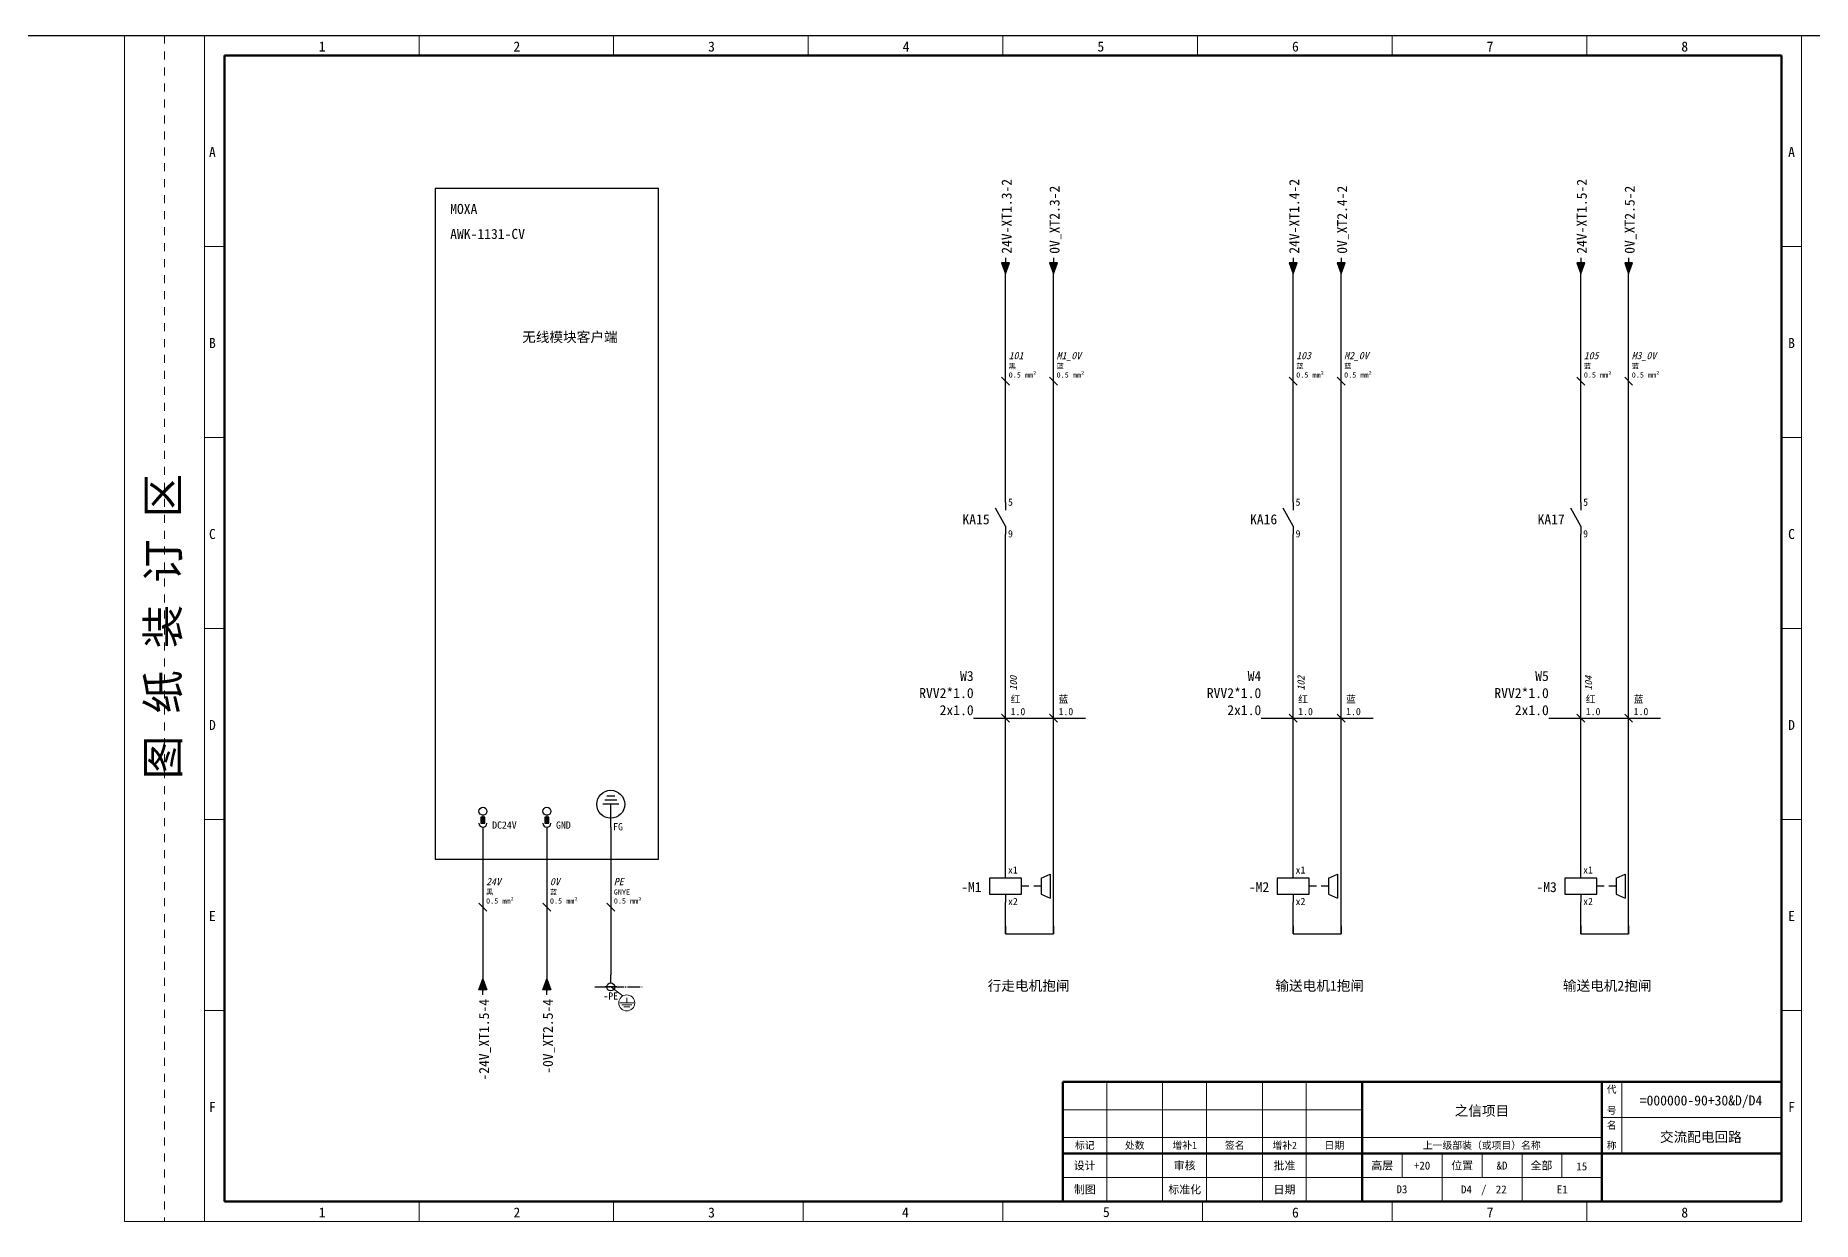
# Model space of a CAD drawing. Header units: millimetres. Extents: x -274 to 12554, y 2463 to 2760.
# Drawn here: x 1975.5 to 2420.5, y 2463.4 to 2760.4 of the extents above; entities that cross this region are included whole.
import ezdxf
from ezdxf.enums import TextEntityAlignment as Align

# ---------------------------------------------------------------- set-up
doc = ezdxf.new("R2010")
doc.units = ezdxf.units.MM
doc.linetypes.add('EPL_DASH', pattern=[1, 0.5, -0.5])
doc.linetypes.add('EPL_DASHDOT', pattern=[1, 0.8, -0.1, 0, -0.1])
for name, color, linetype, lineweight in [('EPLAN100', 7, 'Continuous', 5), ('EPLAN110', 6, 'Continuous', 35), ('EPLAN201', 73, 'Continuous', 35), ('EPLAN300', 5, 'Continuous', 5), ('EPLAN302', 5, 'Continuous', 25), ('EPLAN303', 6, 'Continuous', 25), ('EPLAN304', 5, 'Continuous', 25), ('EPLAN306', 6, 'Continuous', 25), ('EPLAN311', 1, 'Continuous', 25), ('EPLAN312', 1, 'Continuous', 25), ('EPLAN400', 5, 'Continuous', 35), ('EPLAN403', 5, 'Continuous', 35), ('EPLAN405', 1, 'Continuous', 25), ('EPLAN407', 5, 'Continuous', 35), ('EPLAN420', 7, 'Continuous', 35), ('EPLAN432', 7, 'Continuous', 35), ('EPLAN451', 73, 'Continuous', 35), ('EPLAN452', 73, 'Continuous', 35), ('EPLAN453', 73, 'Continuous', 35), ('EPLAN501', 7, 'Continuous', 35), ('EPLAN514', 5, 'Continuous', 35), ('EPLAN541', 1, 'Continuous', 25), ('EPLAN542', 1, 'Continuous', 25)]:
    doc.layers.add(name, color=color, linetype=linetype, lineweight=lineweight)
doc.styles.add('宋体', font='')
doc.styles.add('宋体_I', font='')
doc.styles.get('宋体').set_extended_font_data('宋体')
doc.styles.get('宋体_I').set_extended_font_data('宋体', italic=True)

msp = doc.modelspace()

# ---------------------------------------------------------------- hatches: boundary and pattern name
at = {"layer": 'EPLAN303', "linetype": 'Continuous', "lineweight": 25, "ltscale": 4}
for points in [[(2087.07, 2563.11), (2088.07, 2563.11), (2088.07, 2564.61), (2087.07, 2564.61)], [(2103.07, 2563.11), (2104.07, 2563.11), (2104.07, 2564.61), (2103.07, 2564.61)]]:
    msp.add_hatch(color=6, dxfattribs=at).paths.add_polyline_path(points, flags=0)
at = {"layer": 'EPLAN311', "linetype": 'Continuous', "lineweight": 25, "ltscale": 4}
for points in [[(2217.46, 2703.48), (2218.46, 2700.73), (2219.46, 2703.48)], [(2229.46, 2703.48), (2230.46, 2700.73), (2231.46, 2703.48)], [(2289.49, 2703.48), (2290.49, 2700.73), (2291.49, 2703.48)], [(2301.49, 2703.48), (2302.49, 2700.73), (2303.49, 2703.48)], [(2361.51, 2703.48), (2362.51, 2700.73), (2363.51, 2703.48)], [(2373.51, 2703.48), (2374.51, 2700.73), (2375.51, 2703.48)], [(2086.57, 2521.36), (2087.57, 2524.11), (2088.57, 2521.36)], [(2102.57, 2521.36), (2103.57, 2524.11), (2104.57, 2521.36)]]:
    msp.add_hatch(color=1, dxfattribs=at).paths.add_polyline_path(points, flags=0)

# ---------------------------------------------------------------- linework, layer by layer
at = {"color": 5}
msp.add_line((145.55, 2760.38), (12554.42, 2760.38), dxfattribs=at)
at = {"layer": 'EPLAN100', "color": 163, "linetype": 'EPL_DASHDOT', "lineweight": 25, "ltscale": 4}
msp.add_line((2115.57, 2522.11), (2127.57, 2522.11), dxfattribs=at)
at = {"layer": 'EPLAN100', "color": 0, "linetype": 'Continuous', "lineweight": 13, "ltscale": 4}
for p, q in [((2119.57, 2522.11), (2122.57, 2519.86)), ((2123.57, 2518.11), (2123.57, 2519.36)), ((2121.82, 2518.11), (2125.32, 2518.11)), ((2122.32, 2517.61), (2124.82, 2517.61)), ((2122.82, 2517.11), (2124.32, 2517.11))]:
    msp.add_line(p, q, dxfattribs=at)
msp.add_circle((2123.57, 2518.11), 2, dxfattribs=at)
at = {"layer": 'EPLAN201', "color": 4, "linetype": 'Continuous', "lineweight": 20, "ltscale": 12}
for p, q in [((1997.8, 2760.38), (2417.8, 2760.38)), ((1997.8, 2463.38), (1997.8, 2760.38)), ((2071.55, 2760.38), (2071.55, 2755.38)), ((2120.3, 2760.38), (2120.3, 2755.38)), ((2169.05, 2760.38), (2169.05, 2755.38)), ((2217.8, 2755.38), (2217.8, 2760.38)), ((2266.55, 2760.38), (2266.55, 2755.38)), ((2315.3, 2760.38), (2315.3, 2755.38)), ((2364.05, 2760.38), (2364.05, 2755.38)), ((2417.8, 2760.38), (2417.8, 2463.38)), ((2017.8, 2707.55), (2022.8, 2707.55)), ((2412.8, 2707.55), (2417.8, 2707.55)), ((2017.8, 2659.72), (2022.8, 2659.72)), ((2412.8, 2659.72), (2417.8, 2659.72)), ((2017.8, 2611.88), (2022.8, 2611.88)), ((2412.8, 2611.88), (2417.8, 2611.88)), ((2017.8, 2564.05), (2022.8, 2564.05)), ((2412.8, 2564.05), (2417.8, 2564.05)), ((2017.8, 2516.22), (2022.8, 2516.22)), ((2412.8, 2516.22), (2417.8, 2516.22)), ((2367.8, 2489.38), (2412.8, 2489.38)), ((2317.8, 2480.38), (2317.8, 2474.38)), ((2327.8, 2480.38), (2327.8, 2474.38)), ((2337.8, 2480.38), (2337.8, 2474.38)), ((2347.8, 2480.38), (2347.8, 2474.38)), ((2357.8, 2480.38), (2357.8, 2474.38)), ((2232.8, 2474.38), (2367.8, 2474.38)), ((2327.8, 2474.38), (2327.8, 2468.38)), ((2347.8, 2474.38), (2347.8, 2468.38)), ((2071.55, 2468.38), (2071.55, 2463.38)), ((2120.3, 2468.38), (2120.3, 2463.38)), ((2167.8, 2463.38), (2167.8, 2468.38)), ((2217.8, 2468.38), (2217.8, 2463.38)), ((2267.8, 2463.38), (2267.8, 2468.38)), ((2315.3, 2468.38), (2315.3, 2463.38)), ((2364.05, 2468.38), (2364.05, 2463.38)), ((2417.8, 2463.38), (1997.8, 2463.38))]:
    msp.add_line(p, q, dxfattribs=at)
at = {"layer": 'EPLAN201', "color": 4, "linetype": 'EPL_DASH', "lineweight": 20, "ltscale": 4}
msp.add_line((2007.8, 2760.38), (2007.8, 2463.38), dxfattribs=at)
at = {"layer": 'EPLAN201', "color": 4, "linetype": 'Continuous', "lineweight": 20, "ltscale": 4}
for p, q in [((2017.8, 2463.38), (2017.8, 2760.38)), ((2243.8, 2468.38), (2243.8, 2498.38)), ((2257.8, 2468.38), (2257.8, 2498.38)), ((2268.8, 2468.38), (2268.8, 2498.38)), ((2282.8, 2468.38), (2282.8, 2498.38)), ((2293.77, 2468.45), (2293.77, 2498.45)), ((2372.8, 2480.38), (2372.8, 2498.38)), ((2232.8, 2491.38), (2307.8, 2491.38)), ((2232.8, 2484.38), (2367.8, 2484.38))]:
    msp.add_line(p, q, dxfattribs=at)
at = {"layer": 'EPLAN201', "color": 4, "linetype": 'Continuous', "lineweight": 50, "ltscale": 12}
for p, q in [((2412.8, 2755.38), (2022.8, 2755.38)), ((2232.8, 2468.38), (2232.8, 2498.38)), ((2307.8, 2468.38), (2307.8, 2498.38)), ((2367.8, 2468.38), (2367.8, 2498.38)), ((2232.8, 2480.38), (2412.8, 2480.38)), ((2022.8, 2468.38), (2412.8, 2468.38))]:
    msp.add_line(p, q, dxfattribs=at)
at = {"layer": 'EPLAN201', "color": 4, "linetype": 'Continuous', "lineweight": 50, "ltscale": 4}
for p, q in [((2022.8, 2755.38), (2022.8, 2468.38)), ((2412.8, 2755.38), (2412.8, 2468.38)), ((2232.8, 2498.38), (2412.8, 2498.38))]:
    msp.add_line(p, q, dxfattribs=at)
at = {"layer": 'EPLAN201', "color": 4, "linetype": 'Continuous', "lineweight": 15, "ltscale": 12}
for p, q in [((2217.8, 2468.38), (2217.8, 2463.38)), ((2167.8, 2463.38), (2267.8, 2463.38))]:
    msp.add_line(p, q, dxfattribs=at)
at = {"layer": 'EPLAN201', "color": 4, "linetype": 'Continuous', "lineweight": 35, "ltscale": 12}
msp.add_line((2232.8, 2468.38), (2412.8, 2468.38), dxfattribs=at)
at = {"layer": 'EPLAN300', "color": 5, "linetype": 'Continuous', "lineweight": 25, "ltscale": 4}
for p, q in [((2218.47, 2637.49), (2215.97, 2641.99)), ((2290.49, 2637.49), (2287.99, 2641.99)), ((2362.51, 2637.49), (2360.01, 2641.99)), ((2121.07, 2568.86), (2118.07, 2568.86)), ((2120.57, 2569.86), (2118.57, 2569.86)), ((2121.57, 2567.86), (2117.57, 2567.86)), ((2119.57, 2562.11), (2119.57, 2567.86)), ((2227.34, 2549.38), (2229.59, 2550.38)), ((2229.59, 2550.38), (2229.59, 2544.38)), ((2299.36, 2549.38), (2301.61, 2550.38)), ((2301.61, 2550.38), (2301.61, 2544.38)), ((2371.39, 2549.38), (2373.64, 2550.38)), ((2373.64, 2550.38), (2373.64, 2544.38)), ((2224.29, 2547.38), (2222.46, 2547.38)), ((2227.34, 2547.38), (2225.51, 2547.38)), ((2227.34, 2549.38), (2227.34, 2545.38)), ((2296.31, 2547.38), (2294.49, 2547.38)), ((2299.36, 2547.38), (2297.53, 2547.38)), ((2299.36, 2549.38), (2299.36, 2545.38)), ((2368.34, 2547.38), (2366.51, 2547.38)), ((2371.39, 2547.38), (2369.56, 2547.38)), ((2371.39, 2549.38), (2371.39, 2545.38)), ((2227.34, 2545.38), (2229.59, 2544.38)), ((2299.36, 2545.38), (2301.61, 2544.38)), ((2371.39, 2545.38), (2373.64, 2544.38))]:
    msp.add_line(p, q, dxfattribs=at)
at = {"layer": 'EPLAN300', "color": 5, "linetype": 'Continuous', "lineweight": 25}
for p, q in [((2218.46, 2643.48), (2218.46, 2641.48)), ((2290.49, 2643.48), (2290.49, 2641.48)), ((2362.51, 2643.48), (2362.51, 2641.48)), ((2218.47, 2637.49), (2218.47, 2635.49)), ((2290.49, 2637.49), (2290.49, 2635.49)), ((2362.51, 2637.49), (2362.51, 2635.49)), ((2218.46, 2549.38), (2218.46, 2551.38)), ((2290.49, 2549.38), (2290.49, 2551.38)), ((2362.51, 2549.38), (2362.51, 2551.38)), ((2218.46, 2545.38), (2218.46, 2543.38)), ((2290.49, 2545.38), (2290.49, 2543.38)), ((2362.51, 2545.38), (2362.51, 2543.38))]:
    msp.add_line(p, q, dxfattribs=at)
for points in [[(2214.46, 2545.38), (2222.46, 2545.38), (2222.46, 2549.38), (2214.46, 2549.38)], [(2286.49, 2545.38), (2294.49, 2545.38), (2294.49, 2549.38), (2286.49, 2549.38)], [(2358.51, 2545.38), (2366.51, 2545.38), (2366.51, 2549.38), (2358.51, 2549.38)]]:
    msp.add_lwpolyline(points, close=True, dxfattribs=at)
at = {"layer": 'EPLAN300', "color": 5, "linetype": 'Continuous', "lineweight": 25, "ltscale": 4}
msp.add_circle((2119.57, 2567.86), 3.5, dxfattribs=at)
at = {"layer": 'EPLAN302', "color": 5, "linetype": 'Continuous', "lineweight": 25, "ltscale": 4}
for p, q in [((2119.57, 2523.11), (2119.57, 2525.11)), ((2121.07, 2522.11), (2118.07, 2522.11))]:
    msp.add_line(p, q, dxfattribs=at)
msp.add_circle((2119.57, 2522.11), 1, dxfattribs=at)
at = {"layer": 'EPLAN303', "color": 6, "linetype": 'Continuous', "lineweight": 25, "ltscale": 4}
for p, q in [((2087.57, 2565.11), (2087.57, 2564.61)), ((2103.57, 2565.11), (2103.57, 2564.61))]:
    msp.add_line(p, q, dxfattribs=at)
for points in [[(2087.07, 2563.11), (2088.07, 2563.11), (2088.07, 2564.61), (2087.07, 2564.61)], [(2103.07, 2563.11), (2104.07, 2563.11), (2104.07, 2564.61), (2103.07, 2564.61)]]:
    msp.add_lwpolyline(points, close=True, dxfattribs=at)
for centre in [(2087.57, 2566.11), (2103.57, 2566.11)]:
    msp.add_circle(centre, 1, dxfattribs=at)
for centre in [(2087.57, 2563.11), (2103.57, 2563.11)]:
    msp.add_arc(centre, 1, 180, 0, dxfattribs=at)
at = {"layer": 'EPLAN304', "color": 5, "linetype": 'Continuous', "lineweight": 25, "ltscale": 4}
for p, q in [((2210.46, 2589.43), (2238.46, 2589.43)), ((2282.49, 2589.43), (2310.49, 2589.43)), ((2354.51, 2589.43), (2382.51, 2589.43))]:
    msp.add_line(p, q, dxfattribs=at)
at = {"layer": 'EPLAN306', "color": 6, "linetype": 'Continuous', "lineweight": 25, "ltscale": 4}
msp.add_lwpolyline([(2075.57, 2554.11), (2131.57, 2554.11), (2131.57, 2722.11), (2075.57, 2722.11)], close=True, dxfattribs=at)
at = {"layer": 'EPLAN311', "color": 1, "linetype": 'Continuous', "lineweight": 25, "ltscale": 4}
for p, q in [((2218.46, 2704.73), (2218.46, 2703.48)), ((2230.46, 2704.73), (2230.46, 2703.48)), ((2290.49, 2704.73), (2290.49, 2703.48)), ((2302.49, 2704.73), (2302.49, 2703.48)), ((2362.51, 2704.73), (2362.51, 2703.48)), ((2374.51, 2704.73), (2374.51, 2703.48)), ((2087.57, 2520.11), (2087.57, 2521.36)), ((2103.57, 2520.11), (2103.57, 2521.36))]:
    msp.add_line(p, q, dxfattribs=at)
at = {"layer": 'EPLAN311', "color": 11, "linetype": 'Continuous', "lineweight": 25, "ltscale": 4}
for p, q in [((2218.46, 2643.48), (2218.46, 2701.73)), ((2290.49, 2643.48), (2290.49, 2701.73)), ((2362.51, 2643.48), (2362.51, 2701.73)), ((2218.46, 2551.38), (2218.46, 2635.48)), ((2290.49, 2551.38), (2290.49, 2635.48)), ((2362.51, 2551.38), (2362.51, 2635.48))]:
    msp.add_line(p, q, dxfattribs=at)
at = {"layer": 'EPLAN311', "color": 24, "linetype": 'Continuous', "lineweight": 25, "ltscale": 4}
msp.add_line((2087.57, 2562.11), (2087.57, 2521.11), dxfattribs=at)
at = {"layer": 'EPLAN311', "color": 5, "linetype": 'Continuous', "lineweight": 25, "ltscale": 4}
msp.add_line((2103.57, 2562.11), (2103.57, 2521.11), dxfattribs=at)
at = {"layer": 'EPLAN311', "color": 4, "linetype": 'Continuous', "lineweight": 25, "ltscale": 4}
for p, q in [((2218.46, 2537.38), (2218.46, 2535.38)), ((2230.46, 2537.38), (2230.46, 2535.38)), ((2290.49, 2537.38), (2290.49, 2535.38)), ((2302.49, 2537.38), (2302.49, 2535.38)), ((2362.51, 2537.38), (2362.51, 2535.38)), ((2374.51, 2537.38), (2374.51, 2535.38)), ((2218.46, 2535.38), (2220.46, 2535.38)), ((2228.46, 2535.38), (2230.46, 2535.38)), ((2290.49, 2535.38), (2292.49, 2535.38)), ((2300.49, 2535.38), (2302.49, 2535.38)), ((2362.51, 2535.38), (2364.51, 2535.38)), ((2372.51, 2535.38), (2374.51, 2535.38))]:
    msp.add_line(p, q, dxfattribs=at)
at = {"layer": 'EPLAN311', "color": 1, "linetype": 'Continuous', "lineweight": 25, "ltscale": 4}
for points in [[(2217.46, 2703.48), (2218.46, 2700.73), (2219.46, 2703.48)], [(2229.46, 2703.48), (2230.46, 2700.73), (2231.46, 2703.48)], [(2289.49, 2703.48), (2290.49, 2700.73), (2291.49, 2703.48)], [(2301.49, 2703.48), (2302.49, 2700.73), (2303.49, 2703.48)], [(2361.51, 2703.48), (2362.51, 2700.73), (2363.51, 2703.48)], [(2373.51, 2703.48), (2374.51, 2700.73), (2375.51, 2703.48)], [(2086.57, 2521.36), (2087.57, 2524.11), (2088.57, 2521.36)], [(2102.57, 2521.36), (2103.57, 2524.11), (2104.57, 2521.36)]]:
    msp.add_lwpolyline(points, close=True, dxfattribs=at)
at = {"layer": 'EPLAN312', "color": 1, "linetype": 'Continuous', "lineweight": 25, "ltscale": 4}
for p, q in [((2217.46, 2674.84), (2219.46, 2672.84)), ((2229.46, 2674.84), (2231.46, 2672.84)), ((2289.49, 2674.84), (2291.49, 2672.84)), ((2301.49, 2674.84), (2303.49, 2672.84)), ((2361.51, 2674.84), (2363.51, 2672.84)), ((2373.51, 2674.84), (2375.51, 2672.84)), ((2217.46, 2590.43), (2219.46, 2588.43)), ((2229.46, 2590.43), (2231.46, 2588.43)), ((2289.49, 2590.43), (2291.49, 2588.43)), ((2301.49, 2590.43), (2303.49, 2588.43)), ((2361.51, 2590.43), (2363.51, 2588.43)), ((2373.51, 2590.43), (2375.51, 2588.43)), ((2086.57, 2543.11), (2088.57, 2541.11)), ((2102.57, 2543.11), (2104.57, 2541.11)), ((2118.57, 2543.11), (2120.57, 2541.11))]:
    msp.add_line(p, q, dxfattribs=at)
at = {"layer": 'EPLAN541', "color": 4, "linetype": 'Continuous', "lineweight": 25, "ltscale": 4}
for p, q in [((2230.46, 2535.38), (2230.46, 2701.73)), ((2302.49, 2535.38), (2302.49, 2701.73)), ((2374.51, 2535.38), (2374.51, 2701.73)), ((2218.46, 2535.38), (2218.46, 2543.38)), ((2290.49, 2535.38), (2290.49, 2543.38)), ((2362.51, 2535.38), (2362.51, 2543.38)), ((2218.46, 2535.38), (2230.46, 2535.38)), ((2290.49, 2535.38), (2302.49, 2535.38)), ((2362.51, 2535.38), (2374.51, 2535.38))]:
    msp.add_line(p, q, dxfattribs=at)
at = {"layer": 'EPLAN542', "color": 3, "linetype": 'Continuous', "lineweight": 25, "ltscale": 4}
msp.add_line((2119.57, 2562.11), (2119.57, 2525.11), dxfattribs=at)

# ---------------------------------------------------------------- texts
at = {"layer": 'EPLAN110', "color": 6, "style": '宋体'}
for s, p in [('行走电机抱闸', (2213.98, 2521.17)), ('输送电机1抱闸', (2286.01, 2521.17)), ('输送电机2抱闸', (2358.03, 2521.17))]:
    msp.add_text(s, height=2.505, dxfattribs=at).set_placement(p)
at = {"layer": 'EPLAN201', "color": 4, "style": '宋体'}
msp.add_text('图 纸 装 订 区', height=8.016, rotation=90, dxfattribs=at).set_placement((2003.4, 2612.38), align=Align.TOP_CENTER)
for s, height, p in [('代', 1.8, (2370.24, 2496.46)), ('号', 1.8, (2370.24, 2491.2)), ('名', 1.8, (2370.24, 2487.46)), ('标记', 1.804, (2238.3, 2482.45)), ('处数', 1.804, (2250.8, 2482.45)), ('增补1', 1.804, (2263.32, 2482.45)), ('签名', 1.804, (2275.85, 2482.45)), ('增补2', 1.804, (2288.36, 2482.45)), ('日期', 1.804, (2300.82, 2482.45)), ('上一级部装（或项目）名称', 1.8036, (2337.73, 2482.45)), ('称', 1.8, (2370.24, 2482.44)), ('设计', 2.004, (2238.26, 2477.38)), ('审核', 2.004, (2263.31, 2477.38)), ('批准', 2.004, (2288.32, 2477.38)), ('高层', 2.004, (2312.8, 2477.38)), ('位置', 2.004, (2332.82, 2477.38)), ('全部', 2.004, (2352.66, 2477.38)), ('制图', 2.004, (2238.31, 2471.39)), ('标准化', 2.004, (2263.33, 2471.39)), ('日期', 2.004, (2288.31, 2471.39)), ('/', 2, (2338.21, 2471.41))]:
    msp.add_text(s, height=height, dxfattribs=at).set_placement(p, align=Align.MIDDLE_CENTER)
at = {"layer": 'EPLAN400', "color": 5, "style": '宋体'}
for s, p in [('MOXA', (2079.35, 2714.96)), ('AWK-1131-CV', (2079.35, 2708.7))]:
    msp.add_text(s, height=2.505, dxfattribs=at).set_placement(p, align=Align.BOTTOM_LEFT)
for s, p in [('KA15', (2214.46, 2639.23)), ('KA16', (2286.49, 2639.23)), ('KA17', (2358.51, 2639.23)), ('-M1', (2212.46, 2547.13)), ('-M2', (2284.49, 2547.13)), ('-M3', (2356.51, 2547.13))]:
    msp.add_text(s, height=2.505, dxfattribs=at).set_placement(p, align=Align.MIDDLE_RIGHT)
at = {"layer": 'EPLAN403', "color": 5, "style": '宋体'}
for s, p in [('24V-XT1.3-2', (2218.71, 2705.73)), ('24V-XT1.4-2', (2290.74, 2705.73)), ('24V-XT1.5-2', (2362.76, 2705.73)), ('0V_XT2.3-2', (2230.71, 2705.73)), ('0V_XT2.4-2', (2302.74, 2705.73)), ('0V_XT2.5-2', (2374.76, 2705.73))]:
    msp.add_text(s, height=2.505, rotation=90, dxfattribs=at).set_placement(p, align=Align.MIDDLE_LEFT)
for s, p in [('-24V_XT1.5-4', (2087.82, 2519.11)), ('-0V_XT2.5-4', (2103.82, 2519.11))]:
    msp.add_text(s, height=2.505, rotation=90, dxfattribs=at).set_placement(p, align=Align.MIDDLE_RIGHT)
at = {"layer": 'EPLAN405', "color": 2, "style": '宋体_I'}
for s, p in [('101', (2219.23, 2678.79)), ('M1_0V', (2231.23, 2678.79)), ('103', (2291.25, 2678.79)), ('M2_0V', (2303.25, 2678.79)), ('105', (2363.28, 2678.79)), ('M3_0V', (2375.28, 2678.79)), ('24V', (2088.34, 2547.06)), ('0V', (2104.34, 2547.06)), ('PE', (2120.34, 2547.06))]:
    msp.add_text(s, height=1.804, dxfattribs=at).set_placement(p, align=Align.BOTTOM_LEFT)
at = {"layer": 'EPLAN405', "color": 1, "style": '宋体'}
for s, height, p in [('0.5 mm²', 1.303, (2219.23, 2674.34)), ('黑', 1.3, (2219.23, 2676.56)), ('蓝', 1.3, (2231.23, 2676.56)), ('0.5 mm²', 1.303, (2231.23, 2674.34)), ('蓝', 1.3, (2291.25, 2676.56)), ('0.5 mm²', 1.303, (2291.25, 2674.34)), ('蓝', 1.3, (2303.25, 2676.56)), ('0.5 mm²', 1.303, (2303.25, 2674.34)), ('蓝', 1.3, (2363.28, 2676.56)), ('0.5 mm²', 1.303, (2363.28, 2674.34)), ('蓝', 1.3, (2375.28, 2676.56)), ('0.5 mm²', 1.303, (2375.28, 2674.34)), ('黑', 1.3, (2088.34, 2544.84)), ('蓝', 1.3, (2104.34, 2544.84)), ('GNYE', 1.303, (2120.34, 2544.84)), ('0.5 mm²', 1.303, (2088.34, 2542.61)), ('0.5 mm²', 1.303, (2104.34, 2542.61)), ('0.5 mm²', 1.303, (2120.34, 2542.61))]:
    msp.add_text(s, height=height, dxfattribs=at).set_placement(p, align=Align.BOTTOM_LEFT)
at = {"layer": 'EPLAN405', "color": 2, "style": '宋体_I'}
for s, p in [('100', (2221.31, 2596.34)), ('102', (2293.33, 2596.34)), ('104', (2365.36, 2596.34))]:
    msp.add_text(s, height=1.804, rotation=90, dxfattribs=at).set_placement(p)
at = {"layer": 'EPLAN405', "color": 1, "style": '宋体'}
for s, height, p in [('红', 1.8, (2219.72, 2593.26)), ('蓝', 1.8, (2231.72, 2593.26)), ('红', 1.8, (2291.74, 2593.26)), ('蓝', 1.8, (2303.74, 2593.26)), ('红', 1.8, (2363.76, 2593.26)), ('蓝', 1.8, (2375.76, 2593.26)), ('1.0', 1.804, (2219.72, 2590.18)), ('1.0', 1.804, (2231.72, 2590.18)), ('1.0', 1.804, (2291.74, 2590.18)), ('1.0', 1.804, (2303.74, 2590.18)), ('1.0', 1.804, (2363.76, 2590.18)), ('1.0', 1.804, (2375.76, 2590.18))]:
    msp.add_text(s, height=height, dxfattribs=at).set_placement(p)
at = {"layer": 'EPLAN407', "color": 5, "style": '宋体'}
for s, p in [('W3', (2210.46, 2597.99)), ('W4', (2282.49, 2597.99)), ('W5', (2354.51, 2597.99))]:
    msp.add_text(s, height=2.505, dxfattribs=at).set_placement(p, align=Align.BOTTOM_RIGHT)
at = {"layer": 'EPLAN420', "color": 0, "style": '宋体'}
for s, height, p in [('5', 1.8, (2219.06, 2642.08)), ('5', 1.8, (2291.09, 2642.08)), ('5', 1.8, (2363.11, 2642.08)), ('x1', 1.804, (2219.06, 2549.98)), ('x1', 1.804, (2291.09, 2549.98)), ('x1', 1.804, (2363.11, 2549.98))]:
    msp.add_text(s, height=height, dxfattribs=at).set_placement(p, align=Align.BOTTOM_LEFT)
for s, height, p in [('9', 1.8, (2219.06, 2636.52)), ('9', 1.8, (2291.09, 2636.52)), ('9', 1.8, (2363.11, 2636.52)), ('FG', 1.804, (2120.17, 2563.15)), ('x2', 1.804, (2219.06, 2544.42)), ('x2', 1.804, (2291.09, 2544.42)), ('x2', 1.804, (2363.11, 2544.42))]:
    msp.add_text(s, height=height, dxfattribs=at).set_placement(p, align=Align.TOP_LEFT)
msp.add_text('-PE', height=1.804, dxfattribs=at).set_placement((2119.57, 2520.75), align=Align.TOP_CENTER)
at = {"layer": 'EPLAN432', "color": 0, "style": '宋体'}
for s, p in [('DC24V', (2089.87, 2561.21)), ('GND', (2105.87, 2561.21))]:
    msp.add_text(s, height=1.804, dxfattribs=at).set_placement(p, align=Align.BOTTOM_LEFT)
at = {"layer": 'EPLAN451', "color": 4, "style": '宋体'}
msp.add_text('之信项目', height=2.505, dxfattribs=at).set_placement((2337.77, 2491.1), align=Align.MIDDLE_CENTER)
at = {"layer": 'EPLAN452', "color": 4, "style": '宋体'}
for s, height, p in [('=000000-90+30&D/D4', 2.505, (2392.63, 2493.69)), ('交流配电回路', 2.505, (2392.6, 2484.55)), ('+20', 2.004, (2322.77, 2477.38)), ('&D', 2.004, (2342.78, 2477.38)), ('15', 2.004, (2362.77, 2477.18)), ('D3', 2.004, (2317.73, 2471.44)), ('E1', 2.004, (2357.88, 2471.4))]:
    msp.add_text(s, height=height, dxfattribs=at).set_placement(p, align=Align.MIDDLE_CENTER)
msp.add_text('D4', height=2.004, dxfattribs=at).set_placement((2335.24, 2471.41), align=Align.MIDDLE_RIGHT)
msp.add_text('22', height=2.004, dxfattribs=at).set_placement((2341.24, 2471.41), align=Align.MIDDLE_LEFT)
at = {"layer": 'EPLAN453', "color": 4, "style": '宋体'}
for s, p in [('1', (2047.3, 2757.63)), ('2', (2096.05, 2757.63)), ('3', (2144.8, 2757.63)), ('4', (2193.55, 2757.63)), ('5', (2242.3, 2757.63)), ('6', (2291.05, 2757.63)), ('7', (2339.8, 2757.63)), ('8', (2388.55, 2757.63)), ('A', (2019.8, 2731.22)), ('A', (2415.3, 2731.22)), ('B', (2019.8, 2683.38)), ('B', (2415.3, 2683.38)), ('C', (2019.8, 2635.55)), ('C', (2415.3, 2635.55)), ('D', (2019.8, 2587.72)), ('D', (2415.3, 2587.72)), ('E', (2019.8, 2539.88)), ('E', (2415.3, 2539.88)), ('F', (2019.8, 2492.05)), ('F', (2415.3, 2492.05)), ('1', (2047.3, 2465.63)), ('2', (2096.05, 2465.63)), ('3', (2144.8, 2465.63)), ('4', (2193.36, 2465.67)), ('5', (2243.69, 2465.74)), ('6', (2291.05, 2465.63)), ('7', (2339.8, 2465.63)), ('8', (2388.55, 2465.63))]:
    msp.add_text(s, height=2.5, dxfattribs=at).set_placement(p, align=Align.MIDDLE_CENTER)
at = {"layer": 'EPLAN501', "color": 0, "style": '宋体'}
msp.add_text('无线模块客户端', height=2.505, dxfattribs=at).set_placement((2121.3, 2686.13), align=Align.TOP_RIGHT)
at = {"layer": 'EPLAN514', "color": 5, "style": '宋体'}
for s, p in [('RVV2*1.0', (2210.46, 2593.71)), ('RVV2*1.0', (2282.49, 2593.71)), ('RVV2*1.0', (2354.51, 2593.71)), ('2x1.0', (2210.46, 2589.43)), ('2x1.0', (2282.49, 2589.43)), ('2x1.0', (2354.51, 2589.43))]:
    msp.add_text(s, height=2.505, dxfattribs=at).set_placement(p, align=Align.BOTTOM_RIGHT)

doc.saveas('drawing.dxf')
